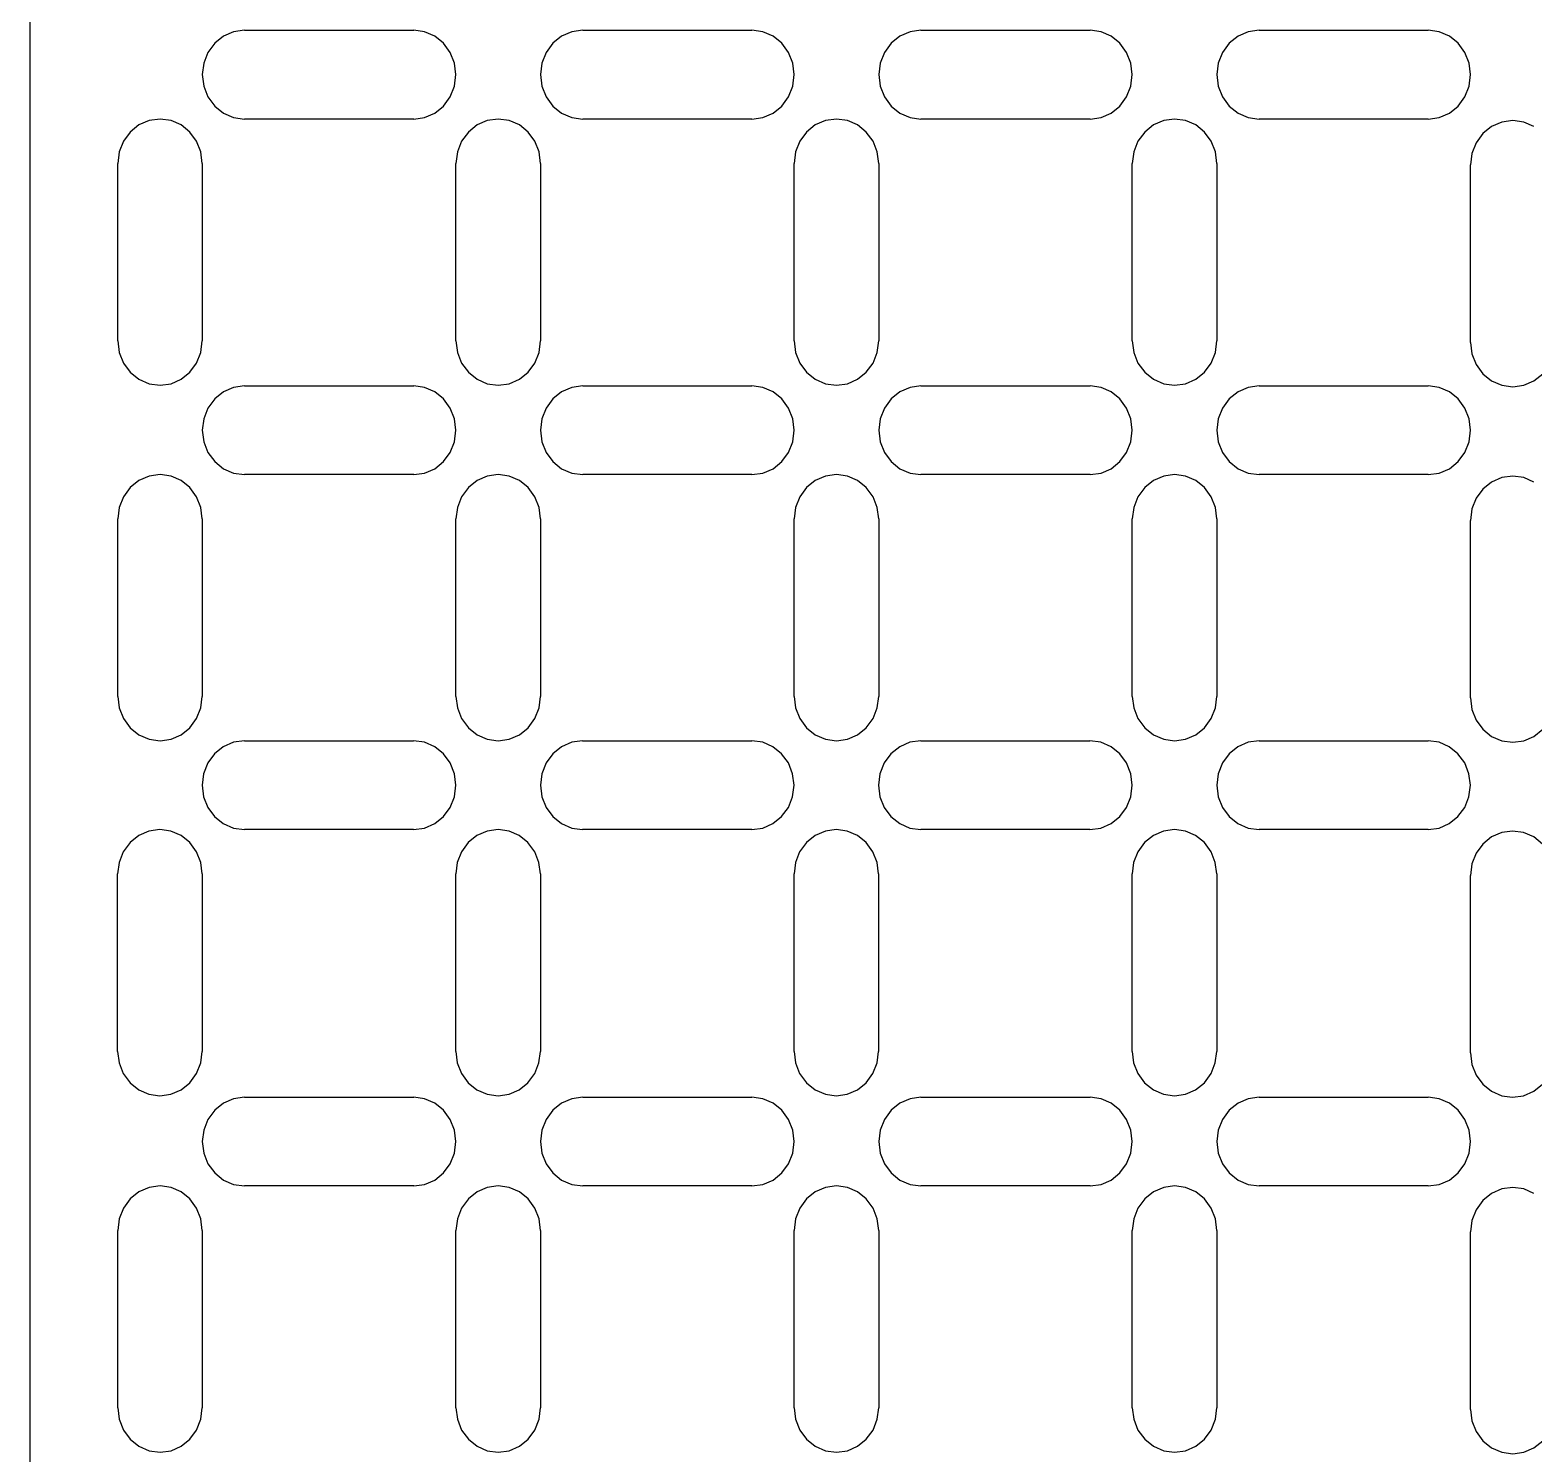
# Model space of a CAD drawing. Extents: x -289 to 301, y -213 to 237.
# Drawn here: x -119 to -67.5, y -137.6 to -88.8 of the extents above; entities that cross this region are included whole.
import ezdxf

# ---------------------------------------------------------------- set-up
doc = ezdxf.new("R2010")
doc.units = 0
doc.layers.get('0').update_dxf_attribs({"linetype": 'CONTINUOUS'})

msp = doc.modelspace()

# ---------------------------------------------------------------- linework, layer by layer
for p, q in [((-119.034, -154.664), (-119.034, -54.626)), ((-112.408, -89.037), (-112.708, -89.278)), ((-112.058, -88.885), (-112.408, -89.037)), ((-111.683, -88.833), (-112.058, -88.885)), ((-111.683, -88.833), (-105.89, -88.833)), ((-105.515, -88.885), (-105.89, -88.833)), ((-105.166, -89.037), (-105.515, -88.885)), ((-104.866, -89.278), (-105.166, -89.037)), ((-100.82, -89.037), (-101.12, -89.278)), ((-100.471, -88.885), (-100.82, -89.037)), ((-100.096, -88.833), (-100.471, -88.885)), ((-100.096, -88.833), (-94.302, -88.833)), ((-93.928, -88.885), (-94.302, -88.833)), ((-93.578, -89.037), (-93.928, -88.885)), ((-93.278, -89.278), (-93.578, -89.037)), ((-89.233, -89.037), (-89.533, -89.278)), ((-88.884, -88.885), (-89.233, -89.037)), ((-88.509, -88.833), (-88.884, -88.885)), ((-88.509, -88.833), (-82.715, -88.833)), ((-82.34, -88.885), (-82.715, -88.833)), ((-81.991, -89.037), (-82.34, -88.885)), ((-81.691, -89.278), (-81.991, -89.037)), ((-77.646, -89.037), (-77.946, -89.278)), ((-77.296, -88.885), (-77.646, -89.037)), ((-76.922, -88.833), (-77.296, -88.885)), ((-76.922, -88.833), (-71.128, -88.833)), ((-70.753, -88.885), (-71.128, -88.833)), ((-70.404, -89.037), (-70.753, -88.885)), ((-70.104, -89.278), (-70.404, -89.037)), ((-112.938, -89.593), (-113.082, -89.96)), ((-112.708, -89.278), (-112.938, -89.593)), ((-104.635, -89.593), (-104.866, -89.278)), ((-104.491, -89.96), (-104.635, -89.593)), ((-101.35, -89.593), (-101.495, -89.96)), ((-101.12, -89.278), (-101.35, -89.593)), ((-93.048, -89.593), (-93.278, -89.278)), ((-92.903, -89.96), (-93.048, -89.593)), ((-89.763, -89.593), (-89.908, -89.96)), ((-89.533, -89.278), (-89.763, -89.593)), ((-81.461, -89.593), (-81.691, -89.278)), ((-81.316, -89.96), (-81.461, -89.593)), ((-78.176, -89.593), (-78.321, -89.96)), ((-77.946, -89.278), (-78.176, -89.593)), ((-69.874, -89.593), (-70.104, -89.278)), ((-69.729, -89.96), (-69.874, -89.593)), ((-113.082, -89.96), (-113.132, -90.353)), ((-104.441, -90.353), (-104.491, -89.96)), ((-101.495, -89.96), (-101.545, -90.353)), ((-92.854, -90.353), (-92.903, -89.96)), ((-89.908, -89.96), (-89.957, -90.353)), ((-81.267, -90.353), (-81.316, -89.96)), ((-78.321, -89.96), (-78.37, -90.353)), ((-69.679, -90.353), (-69.729, -89.96)), ((-113.132, -90.353), (-113.082, -90.747)), ((-104.491, -90.747), (-104.441, -90.353)), ((-101.545, -90.353), (-101.495, -90.747)), ((-92.903, -90.747), (-92.854, -90.353)), ((-89.957, -90.353), (-89.908, -90.747)), ((-81.316, -90.747), (-81.267, -90.353)), ((-78.37, -90.353), (-78.321, -90.747)), ((-69.729, -90.747), (-69.679, -90.353)), ((-113.082, -90.747), (-112.938, -91.113)), ((-112.938, -91.113), (-112.708, -91.428)), ((-104.866, -91.428), (-104.635, -91.113)), ((-104.635, -91.113), (-104.491, -90.747)), ((-101.495, -90.747), (-101.35, -91.113)), ((-101.35, -91.113), (-101.12, -91.428)), ((-93.278, -91.428), (-93.048, -91.113)), ((-93.048, -91.113), (-92.903, -90.747)), ((-89.908, -90.747), (-89.763, -91.113)), ((-89.763, -91.113), (-89.533, -91.428)), ((-81.691, -91.428), (-81.461, -91.113)), ((-81.461, -91.113), (-81.316, -90.747)), ((-78.321, -90.747), (-78.176, -91.113)), ((-78.176, -91.113), (-77.946, -91.428)), ((-70.104, -91.428), (-69.874, -91.113)), ((-69.874, -91.113), (-69.729, -90.747)), ((-112.708, -91.428), (-112.408, -91.67)), ((-112.408, -91.67), (-112.058, -91.822)), ((-105.515, -91.822), (-105.166, -91.67)), ((-105.166, -91.67), (-104.866, -91.428)), ((-101.12, -91.428), (-100.82, -91.67)), ((-100.82, -91.67), (-100.471, -91.822)), ((-93.928, -91.822), (-93.578, -91.67)), ((-93.578, -91.67), (-93.278, -91.428)), ((-89.533, -91.428), (-89.233, -91.67)), ((-89.233, -91.67), (-88.884, -91.822)), ((-82.34, -91.822), (-81.991, -91.67)), ((-81.991, -91.67), (-81.691, -91.428)), ((-77.946, -91.428), (-77.646, -91.67)), ((-77.646, -91.67), (-77.296, -91.822)), ((-70.753, -91.822), (-70.404, -91.67)), ((-70.404, -91.67), (-70.104, -91.428)), ((-115.304, -92.076), (-115.604, -92.318)), ((-114.955, -91.925), (-115.304, -92.076)), ((-114.58, -91.873), (-114.955, -91.925)), ((-114.205, -91.925), (-114.58, -91.873)), ((-113.856, -92.076), (-114.205, -91.925)), ((-113.556, -92.318), (-113.856, -92.076)), ((-112.058, -91.822), (-111.683, -91.873)), ((-105.89, -91.873), (-111.683, -91.873)), ((-105.89, -91.873), (-105.515, -91.822)), ((-103.717, -92.076), (-104.017, -92.318)), ((-103.368, -91.925), (-103.717, -92.076)), ((-102.993, -91.873), (-103.368, -91.925)), ((-102.618, -91.925), (-102.993, -91.873)), ((-102.269, -92.076), (-102.618, -91.925)), ((-101.969, -92.318), (-102.269, -92.076)), ((-100.471, -91.822), (-100.096, -91.873)), ((-94.302, -91.873), (-100.096, -91.873)), ((-94.302, -91.873), (-93.928, -91.822)), ((-92.13, -92.076), (-92.43, -92.318)), ((-91.781, -91.925), (-92.13, -92.076)), ((-91.406, -91.873), (-91.781, -91.925)), ((-91.031, -91.925), (-91.406, -91.873)), ((-90.681, -92.076), (-91.031, -91.925)), ((-90.381, -92.318), (-90.681, -92.076)), ((-88.884, -91.822), (-88.509, -91.873)), ((-82.715, -91.873), (-88.509, -91.873)), ((-82.715, -91.873), (-82.34, -91.822)), ((-80.543, -92.076), (-80.843, -92.318)), ((-80.193, -91.925), (-80.543, -92.076)), ((-79.818, -91.873), (-80.193, -91.925)), ((-79.443, -91.925), (-79.818, -91.873)), ((-79.094, -92.076), (-79.443, -91.925)), ((-78.794, -92.318), (-79.094, -92.076)), ((-77.296, -91.822), (-76.922, -91.873)), ((-71.128, -91.873), (-76.922, -91.873)), ((-71.128, -91.873), (-70.753, -91.822)), ((-68.955, -92.128), (-69.255, -92.37)), ((-68.606, -91.976), (-68.955, -92.128)), ((-68.231, -91.925), (-68.606, -91.976)), ((-67.856, -91.976), (-68.231, -91.925)), ((-67.507, -92.128), (-67.856, -91.976)), ((-115.835, -92.633), (-115.979, -93)), ((-115.604, -92.318), (-115.835, -92.633)), ((-113.326, -92.633), (-113.556, -92.318)), ((-113.181, -93), (-113.326, -92.633)), ((-104.247, -92.633), (-104.392, -93)), ((-104.017, -92.318), (-104.247, -92.633)), ((-101.739, -92.633), (-101.969, -92.318)), ((-101.594, -93), (-101.739, -92.633)), ((-92.66, -92.633), (-92.805, -93)), ((-92.43, -92.318), (-92.66, -92.633)), ((-90.151, -92.633), (-90.381, -92.318)), ((-90.007, -93), (-90.151, -92.633)), ((-81.073, -92.633), (-81.217, -93)), ((-80.843, -92.318), (-81.073, -92.633)), ((-78.564, -92.633), (-78.794, -92.318)), ((-78.419, -93), (-78.564, -92.633)), ((-69.485, -92.685), (-69.63, -93.051)), ((-69.255, -92.37), (-69.485, -92.685)), ((-115.979, -93), (-116.029, -93.393)), ((-113.132, -93.393), (-113.181, -93)), ((-104.392, -93), (-104.441, -93.393)), ((-101.545, -93.393), (-101.594, -93)), ((-92.805, -93), (-92.854, -93.393)), ((-89.957, -93.393), (-90.007, -93)), ((-81.217, -93), (-81.267, -93.393)), ((-78.37, -93.393), (-78.419, -93)), ((-69.63, -93.051), (-69.679, -93.445)), ((-116.029, -99.474), (-116.029, -93.393)), ((-113.132, -93.393), (-113.132, -99.474)), ((-104.441, -99.474), (-104.441, -93.393)), ((-101.545, -93.393), (-101.545, -99.474)), ((-92.854, -99.474), (-92.854, -93.393)), ((-89.957, -93.393), (-89.957, -99.474)), ((-81.267, -99.474), (-81.267, -93.393)), ((-78.37, -93.393), (-78.37, -99.474)), ((-69.679, -99.526), (-69.679, -93.445)), ((-116.029, -99.474), (-115.979, -99.867)), ((-115.979, -99.867), (-115.835, -100.234)), ((-113.326, -100.234), (-113.181, -99.867)), ((-113.181, -99.867), (-113.132, -99.474)), ((-104.441, -99.474), (-104.392, -99.867)), ((-104.392, -99.867), (-104.247, -100.234)), ((-101.739, -100.234), (-101.594, -99.867)), ((-101.594, -99.867), (-101.545, -99.474)), ((-92.854, -99.474), (-92.805, -99.867)), ((-92.805, -99.867), (-92.66, -100.234)), ((-90.151, -100.234), (-90.007, -99.867)), ((-90.007, -99.867), (-89.957, -99.474)), ((-81.267, -99.474), (-81.217, -99.867)), ((-81.217, -99.867), (-81.073, -100.234)), ((-78.564, -100.234), (-78.419, -99.867)), ((-78.419, -99.867), (-78.37, -99.474)), ((-69.679, -99.526), (-69.63, -99.919)), ((-69.63, -99.919), (-69.485, -100.286)), ((-115.835, -100.234), (-115.604, -100.549)), ((-113.556, -100.549), (-113.326, -100.234)), ((-104.247, -100.234), (-104.017, -100.549)), ((-101.969, -100.549), (-101.739, -100.234)), ((-92.66, -100.234), (-92.43, -100.549)), ((-90.381, -100.549), (-90.151, -100.234)), ((-81.073, -100.234), (-80.843, -100.549)), ((-78.794, -100.549), (-78.564, -100.234)), ((-69.485, -100.286), (-69.255, -100.601)), ((-115.604, -100.549), (-115.304, -100.79)), ((-115.304, -100.79), (-114.955, -100.942)), ((-114.955, -100.942), (-114.58, -100.994)), ((-114.58, -100.994), (-114.205, -100.942)), ((-114.205, -100.942), (-113.856, -100.79)), ((-113.856, -100.79), (-113.556, -100.549)), ((-104.017, -100.549), (-103.717, -100.79)), ((-103.717, -100.79), (-103.368, -100.942)), ((-103.368, -100.942), (-102.993, -100.994)), ((-102.993, -100.994), (-102.618, -100.942)), ((-102.618, -100.942), (-102.269, -100.79)), ((-102.269, -100.79), (-101.969, -100.549)), ((-92.43, -100.549), (-92.13, -100.79)), ((-92.13, -100.79), (-91.781, -100.942)), ((-91.781, -100.942), (-91.406, -100.994)), ((-91.406, -100.994), (-91.031, -100.942)), ((-91.031, -100.942), (-90.681, -100.79)), ((-90.681, -100.79), (-90.381, -100.549)), ((-80.843, -100.549), (-80.543, -100.79)), ((-80.543, -100.79), (-80.193, -100.942)), ((-80.193, -100.942), (-79.818, -100.994)), ((-79.818, -100.994), (-79.443, -100.942)), ((-79.443, -100.942), (-79.094, -100.79)), ((-79.094, -100.79), (-78.794, -100.549)), ((-69.255, -100.601), (-68.955, -100.842)), ((-68.955, -100.842), (-68.606, -100.994)), ((-67.856, -100.994), (-67.507, -100.842)), ((-67.507, -100.842), (-67.207, -100.601)), ((-112.708, -101.461), (-112.938, -101.776)), ((-112.408, -101.219), (-112.708, -101.461)), ((-112.058, -101.068), (-112.408, -101.219)), ((-111.683, -101.016), (-112.058, -101.068)), ((-111.683, -101.016), (-105.89, -101.016)), ((-105.515, -101.068), (-105.89, -101.016)), ((-105.166, -101.219), (-105.515, -101.068)), ((-104.866, -101.461), (-105.166, -101.219)), ((-104.635, -101.776), (-104.866, -101.461)), ((-101.12, -101.461), (-101.35, -101.776)), ((-100.82, -101.219), (-101.12, -101.461)), ((-100.471, -101.068), (-100.82, -101.219)), ((-100.096, -101.016), (-100.471, -101.068)), ((-100.096, -101.016), (-94.302, -101.016)), ((-93.928, -101.068), (-94.302, -101.016)), ((-93.578, -101.219), (-93.928, -101.068)), ((-93.278, -101.461), (-93.578, -101.219)), ((-93.048, -101.776), (-93.278, -101.461)), ((-89.533, -101.461), (-89.763, -101.776)), ((-89.233, -101.219), (-89.533, -101.461)), ((-88.884, -101.068), (-89.233, -101.219)), ((-88.509, -101.016), (-88.884, -101.068)), ((-88.509, -101.016), (-82.715, -101.016)), ((-82.34, -101.068), (-82.715, -101.016)), ((-81.991, -101.219), (-82.34, -101.068)), ((-81.691, -101.461), (-81.991, -101.219)), ((-81.461, -101.776), (-81.691, -101.461)), ((-77.946, -101.461), (-78.176, -101.776)), ((-77.646, -101.219), (-77.946, -101.461)), ((-77.296, -101.068), (-77.646, -101.219)), ((-76.922, -101.016), (-77.296, -101.068)), ((-76.922, -101.016), (-71.128, -101.016)), ((-70.753, -101.068), (-71.128, -101.016)), ((-70.404, -101.219), (-70.753, -101.068)), ((-70.104, -101.461), (-70.404, -101.219)), ((-69.874, -101.776), (-70.104, -101.461)), ((-68.606, -100.994), (-68.231, -101.046)), ((-68.231, -101.046), (-67.856, -100.994)), ((-112.938, -101.776), (-113.082, -102.143)), ((-104.491, -102.143), (-104.635, -101.776)), ((-101.35, -101.776), (-101.495, -102.143)), ((-92.903, -102.143), (-93.048, -101.776)), ((-89.763, -101.776), (-89.908, -102.143)), ((-81.316, -102.143), (-81.461, -101.776)), ((-78.176, -101.776), (-78.321, -102.143)), ((-69.729, -102.143), (-69.874, -101.776)), ((-113.082, -102.143), (-113.132, -102.536)), ((-113.132, -102.536), (-113.082, -102.929)), ((-104.441, -102.536), (-104.491, -102.143)), ((-104.491, -102.929), (-104.441, -102.536)), ((-101.495, -102.143), (-101.545, -102.536)), ((-101.545, -102.536), (-101.495, -102.929)), ((-92.854, -102.536), (-92.903, -102.143)), ((-92.903, -102.929), (-92.854, -102.536)), ((-89.908, -102.143), (-89.957, -102.536)), ((-89.957, -102.536), (-89.908, -102.929)), ((-81.267, -102.536), (-81.316, -102.143)), ((-81.316, -102.929), (-81.267, -102.536)), ((-78.321, -102.143), (-78.37, -102.536)), ((-78.37, -102.536), (-78.321, -102.929)), ((-69.679, -102.536), (-69.729, -102.143)), ((-69.729, -102.929), (-69.679, -102.536)), ((-113.082, -102.929), (-112.938, -103.296)), ((-104.635, -103.296), (-104.491, -102.929)), ((-101.495, -102.929), (-101.35, -103.296)), ((-93.048, -103.296), (-92.903, -102.929)), ((-89.908, -102.929), (-89.763, -103.296)), ((-81.461, -103.296), (-81.316, -102.929)), ((-78.321, -102.929), (-78.176, -103.296)), ((-69.874, -103.296), (-69.729, -102.929)), ((-112.938, -103.296), (-112.708, -103.611)), ((-104.866, -103.611), (-104.635, -103.296)), ((-101.35, -103.296), (-101.12, -103.611)), ((-93.278, -103.611), (-93.048, -103.296)), ((-89.763, -103.296), (-89.533, -103.611)), ((-81.691, -103.611), (-81.461, -103.296)), ((-78.176, -103.296), (-77.946, -103.611)), ((-70.104, -103.611), (-69.874, -103.296)), ((-114.58, -104.056), (-114.955, -104.107)), ((-114.205, -104.107), (-114.58, -104.056)), ((-112.708, -103.611), (-112.408, -103.853)), ((-112.408, -103.853), (-112.058, -104.004)), ((-112.058, -104.004), (-111.683, -104.056)), ((-105.89, -104.056), (-111.683, -104.056)), ((-105.89, -104.056), (-105.515, -104.004)), ((-105.515, -104.004), (-105.166, -103.853)), ((-105.166, -103.853), (-104.866, -103.611)), ((-102.993, -104.056), (-103.368, -104.107)), ((-102.618, -104.107), (-102.993, -104.056)), ((-101.12, -103.611), (-100.82, -103.853)), ((-100.82, -103.853), (-100.471, -104.004)), ((-100.471, -104.004), (-100.096, -104.056)), ((-94.302, -104.056), (-100.096, -104.056)), ((-94.302, -104.056), (-93.928, -104.004)), ((-93.928, -104.004), (-93.578, -103.853)), ((-93.578, -103.853), (-93.278, -103.611)), ((-91.406, -104.056), (-91.781, -104.107)), ((-91.031, -104.107), (-91.406, -104.056)), ((-89.533, -103.611), (-89.233, -103.853)), ((-89.233, -103.853), (-88.884, -104.004)), ((-88.884, -104.004), (-88.509, -104.056)), ((-82.715, -104.056), (-88.509, -104.056)), ((-82.715, -104.056), (-82.34, -104.004)), ((-82.34, -104.004), (-81.991, -103.853)), ((-81.991, -103.853), (-81.691, -103.611)), ((-79.818, -104.056), (-80.193, -104.107)), ((-79.443, -104.107), (-79.818, -104.056)), ((-77.946, -103.611), (-77.646, -103.853)), ((-77.646, -103.853), (-77.296, -104.004)), ((-77.296, -104.004), (-76.922, -104.056)), ((-71.128, -104.056), (-76.922, -104.056)), ((-71.128, -104.056), (-70.753, -104.004)), ((-70.753, -104.004), (-70.404, -103.853)), ((-70.404, -103.853), (-70.104, -103.611)), ((-115.604, -104.501), (-115.835, -104.816)), ((-115.304, -104.259), (-115.604, -104.501)), ((-114.955, -104.107), (-115.304, -104.259)), ((-113.856, -104.259), (-114.205, -104.107)), ((-113.556, -104.501), (-113.856, -104.259)), ((-113.326, -104.816), (-113.556, -104.501)), ((-104.017, -104.501), (-104.247, -104.816)), ((-103.717, -104.259), (-104.017, -104.501)), ((-103.368, -104.107), (-103.717, -104.259)), ((-102.269, -104.259), (-102.618, -104.107)), ((-101.969, -104.501), (-102.269, -104.259)), ((-101.739, -104.816), (-101.969, -104.501)), ((-92.43, -104.501), (-92.66, -104.816)), ((-92.13, -104.259), (-92.43, -104.501)), ((-91.781, -104.107), (-92.13, -104.259)), ((-90.681, -104.259), (-91.031, -104.107)), ((-90.381, -104.501), (-90.681, -104.259)), ((-90.151, -104.816), (-90.381, -104.501)), ((-80.843, -104.501), (-81.073, -104.816)), ((-80.543, -104.259), (-80.843, -104.501)), ((-80.193, -104.107), (-80.543, -104.259)), ((-79.094, -104.259), (-79.443, -104.107)), ((-78.794, -104.501), (-79.094, -104.259)), ((-78.564, -104.816), (-78.794, -104.501)), ((-69.255, -104.553), (-69.485, -104.867)), ((-68.955, -104.311), (-69.255, -104.553)), ((-68.606, -104.159), (-68.955, -104.311)), ((-68.231, -104.107), (-68.606, -104.159)), ((-67.856, -104.159), (-68.231, -104.107)), ((-67.507, -104.311), (-67.856, -104.159)), ((-115.835, -104.816), (-115.979, -105.182)), ((-113.181, -105.182), (-113.326, -104.816)), ((-104.247, -104.816), (-104.392, -105.182)), ((-101.594, -105.182), (-101.739, -104.816)), ((-92.66, -104.816), (-92.805, -105.182)), ((-90.007, -105.182), (-90.151, -104.816)), ((-81.073, -104.816), (-81.217, -105.182)), ((-78.419, -105.182), (-78.564, -104.816)), ((-69.485, -104.867), (-69.63, -105.234)), ((-115.979, -105.182), (-116.029, -105.576)), ((-116.029, -111.657), (-116.029, -105.576)), ((-113.132, -105.576), (-113.181, -105.182)), ((-113.132, -105.576), (-113.132, -111.657)), ((-104.392, -105.182), (-104.441, -105.576)), ((-104.441, -111.657), (-104.441, -105.576)), ((-101.545, -105.576), (-101.594, -105.182)), ((-101.545, -105.576), (-101.545, -111.657)), ((-92.805, -105.182), (-92.854, -105.576)), ((-92.854, -111.657), (-92.854, -105.576)), ((-89.957, -105.576), (-90.007, -105.182)), ((-89.957, -105.576), (-89.957, -111.657)), ((-81.217, -105.182), (-81.267, -105.576)), ((-81.267, -111.657), (-81.267, -105.576)), ((-78.37, -105.576), (-78.419, -105.182)), ((-78.37, -105.576), (-78.37, -111.657)), ((-69.63, -105.234), (-69.679, -105.628)), ((-69.679, -111.709), (-69.679, -105.628)), ((-116.029, -111.657), (-115.979, -112.05)), ((-113.181, -112.05), (-113.132, -111.657)), ((-104.441, -111.657), (-104.392, -112.05)), ((-101.594, -112.05), (-101.545, -111.657)), ((-92.854, -111.657), (-92.805, -112.05)), ((-90.007, -112.05), (-89.957, -111.657)), ((-81.267, -111.657), (-81.217, -112.05)), ((-78.419, -112.05), (-78.37, -111.657)), ((-69.679, -111.709), (-69.63, -112.102)), ((-115.979, -112.05), (-115.835, -112.417)), ((-113.326, -112.417), (-113.181, -112.05)), ((-104.392, -112.05), (-104.247, -112.417)), ((-101.739, -112.417), (-101.594, -112.05)), ((-92.805, -112.05), (-92.66, -112.417)), ((-90.151, -112.417), (-90.007, -112.05)), ((-81.217, -112.05), (-81.073, -112.417)), ((-78.564, -112.417), (-78.419, -112.05)), ((-69.63, -112.102), (-69.485, -112.469)), ((-115.835, -112.417), (-115.604, -112.732)), ((-115.604, -112.732), (-115.304, -112.973)), ((-113.856, -112.973), (-113.556, -112.732)), ((-113.556, -112.732), (-113.326, -112.417)), ((-104.247, -112.417), (-104.017, -112.732)), ((-104.017, -112.732), (-103.717, -112.973)), ((-102.269, -112.973), (-101.969, -112.732)), ((-101.969, -112.732), (-101.739, -112.417)), ((-92.66, -112.417), (-92.43, -112.732)), ((-92.43, -112.732), (-92.13, -112.973)), ((-90.681, -112.973), (-90.381, -112.732)), ((-90.381, -112.732), (-90.151, -112.417)), ((-81.073, -112.417), (-80.843, -112.732)), ((-80.843, -112.732), (-80.543, -112.973)), ((-79.094, -112.973), (-78.794, -112.732)), ((-78.794, -112.732), (-78.564, -112.417)), ((-69.485, -112.469), (-69.255, -112.783)), ((-69.255, -112.783), (-68.955, -113.025)), ((-67.507, -113.025), (-67.207, -112.783)), ((-115.304, -112.973), (-114.955, -113.125)), ((-114.955, -113.125), (-114.58, -113.177)), ((-114.58, -113.177), (-114.205, -113.125)), ((-114.205, -113.125), (-113.856, -112.973)), ((-112.063, -113.229), (-112.412, -113.381)), ((-111.688, -113.177), (-112.063, -113.229)), ((-111.688, -113.177), (-105.895, -113.177)), ((-105.52, -113.229), (-105.895, -113.177)), ((-105.17, -113.381), (-105.52, -113.229)), ((-103.717, -112.973), (-103.368, -113.125)), ((-103.368, -113.125), (-102.993, -113.177)), ((-102.993, -113.177), (-102.618, -113.125)), ((-102.618, -113.125), (-102.269, -112.973)), ((-100.476, -113.229), (-100.825, -113.381)), ((-100.101, -113.177), (-100.476, -113.229)), ((-100.101, -113.177), (-94.307, -113.177)), ((-93.932, -113.229), (-94.307, -113.177)), ((-93.583, -113.381), (-93.932, -113.229)), ((-92.13, -112.973), (-91.781, -113.125)), ((-91.781, -113.125), (-91.406, -113.177)), ((-91.406, -113.177), (-91.031, -113.125)), ((-91.031, -113.125), (-90.681, -112.973)), ((-88.889, -113.229), (-89.238, -113.381)), ((-88.514, -113.177), (-88.889, -113.229)), ((-88.514, -113.177), (-82.72, -113.177)), ((-82.345, -113.229), (-82.72, -113.177)), ((-81.996, -113.381), (-82.345, -113.229)), ((-80.543, -112.973), (-80.193, -113.125)), ((-80.193, -113.125), (-79.818, -113.177)), ((-79.818, -113.177), (-79.443, -113.125)), ((-79.443, -113.125), (-79.094, -112.973)), ((-77.301, -113.229), (-77.651, -113.381)), ((-76.926, -113.177), (-77.301, -113.229)), ((-76.926, -113.177), (-71.133, -113.177)), ((-70.758, -113.229), (-71.133, -113.177)), ((-70.409, -113.381), (-70.758, -113.229)), ((-68.955, -113.025), (-68.606, -113.177)), ((-68.606, -113.177), (-68.231, -113.229)), ((-68.231, -113.229), (-67.856, -113.177)), ((-67.856, -113.177), (-67.507, -113.025)), ((-112.712, -113.622), (-112.943, -113.937)), ((-112.412, -113.381), (-112.712, -113.622)), ((-104.87, -113.622), (-105.17, -113.381)), ((-104.64, -113.937), (-104.87, -113.622)), ((-101.125, -113.622), (-101.355, -113.937)), ((-100.825, -113.381), (-101.125, -113.622)), ((-93.283, -113.622), (-93.583, -113.381)), ((-93.053, -113.937), (-93.283, -113.622)), ((-89.538, -113.622), (-89.768, -113.937)), ((-89.238, -113.381), (-89.538, -113.622)), ((-81.696, -113.622), (-81.996, -113.381)), ((-81.466, -113.937), (-81.696, -113.622)), ((-77.951, -113.622), (-78.181, -113.937)), ((-77.651, -113.381), (-77.951, -113.622)), ((-70.109, -113.622), (-70.409, -113.381)), ((-69.878, -113.937), (-70.109, -113.622)), ((-113.087, -114.304), (-113.137, -114.697)), ((-112.943, -113.937), (-113.087, -114.304)), ((-104.496, -114.304), (-104.64, -113.937)), ((-104.446, -114.697), (-104.496, -114.304)), ((-101.5, -114.304), (-101.549, -114.697)), ((-101.355, -113.937), (-101.5, -114.304)), ((-92.908, -114.304), (-93.053, -113.937)), ((-92.859, -114.697), (-92.908, -114.304)), ((-89.913, -114.304), (-89.962, -114.697)), ((-89.768, -113.937), (-89.913, -114.304)), ((-81.321, -114.304), (-81.466, -113.937)), ((-81.272, -114.697), (-81.321, -114.304)), ((-78.325, -114.304), (-78.375, -114.697)), ((-78.181, -113.937), (-78.325, -114.304)), ((-69.734, -114.304), (-69.878, -113.937)), ((-69.684, -114.697), (-69.734, -114.304)), ((-113.137, -114.697), (-113.087, -115.091)), ((-104.496, -115.091), (-104.446, -114.697)), ((-101.549, -114.697), (-101.5, -115.091)), ((-92.908, -115.091), (-92.859, -114.697)), ((-89.962, -114.697), (-89.913, -115.091)), ((-81.321, -115.091), (-81.272, -114.697)), ((-78.375, -114.697), (-78.325, -115.091)), ((-69.734, -115.091), (-69.684, -114.697)), ((-113.087, -115.091), (-112.943, -115.457)), ((-104.64, -115.457), (-104.496, -115.091)), ((-101.5, -115.091), (-101.355, -115.457)), ((-93.053, -115.457), (-92.908, -115.091)), ((-89.913, -115.091), (-89.768, -115.457)), ((-81.466, -115.457), (-81.321, -115.091)), ((-78.325, -115.091), (-78.181, -115.457)), ((-69.878, -115.457), (-69.734, -115.091)), ((-112.943, -115.457), (-112.712, -115.772)), ((-112.712, -115.772), (-112.412, -116.014)), ((-105.17, -116.014), (-104.87, -115.772)), ((-104.87, -115.772), (-104.64, -115.457)), ((-101.355, -115.457), (-101.125, -115.772)), ((-101.125, -115.772), (-100.825, -116.014)), ((-93.583, -116.014), (-93.283, -115.772)), ((-93.283, -115.772), (-93.053, -115.457)), ((-89.768, -115.457), (-89.538, -115.772)), ((-89.538, -115.772), (-89.238, -116.014)), ((-81.996, -116.014), (-81.696, -115.772)), ((-81.696, -115.772), (-81.466, -115.457)), ((-78.181, -115.457), (-77.951, -115.772)), ((-77.951, -115.772), (-77.651, -116.014)), ((-70.409, -116.014), (-70.109, -115.772)), ((-70.109, -115.772), (-69.878, -115.457)), ((-115.309, -116.42), (-115.609, -116.662)), ((-114.96, -116.269), (-115.309, -116.42)), ((-114.585, -116.217), (-114.96, -116.269)), ((-114.21, -116.269), (-114.585, -116.217)), ((-113.861, -116.42), (-114.21, -116.269)), ((-113.561, -116.662), (-113.861, -116.42)), ((-112.412, -116.014), (-112.063, -116.166)), ((-112.063, -116.166), (-111.688, -116.217)), ((-105.895, -116.217), (-111.688, -116.217)), ((-105.895, -116.217), (-105.52, -116.166)), ((-105.52, -116.166), (-105.17, -116.014)), ((-103.722, -116.42), (-104.022, -116.662)), ((-103.373, -116.269), (-103.722, -116.42)), ((-102.998, -116.217), (-103.373, -116.269)), ((-102.623, -116.269), (-102.998, -116.217)), ((-102.274, -116.42), (-102.623, -116.269)), ((-101.974, -116.662), (-102.274, -116.42)), ((-100.825, -116.014), (-100.476, -116.166)), ((-100.476, -116.166), (-100.101, -116.217)), ((-94.307, -116.217), (-100.101, -116.217)), ((-94.307, -116.217), (-93.932, -116.166)), ((-93.932, -116.166), (-93.583, -116.014)), ((-92.135, -116.42), (-92.435, -116.662)), ((-91.785, -116.269), (-92.135, -116.42)), ((-91.411, -116.217), (-91.785, -116.269)), ((-91.036, -116.269), (-91.411, -116.217)), ((-90.686, -116.42), (-91.036, -116.269)), ((-90.386, -116.662), (-90.686, -116.42)), ((-89.238, -116.014), (-88.889, -116.166)), ((-88.889, -116.166), (-88.514, -116.217)), ((-82.72, -116.217), (-88.514, -116.217)), ((-82.72, -116.217), (-82.345, -116.166)), ((-82.345, -116.166), (-81.996, -116.014)), ((-80.547, -116.42), (-80.847, -116.662)), ((-80.198, -116.269), (-80.547, -116.42)), ((-79.823, -116.217), (-80.198, -116.269)), ((-79.448, -116.269), (-79.823, -116.217)), ((-79.099, -116.42), (-79.448, -116.269)), ((-78.799, -116.662), (-79.099, -116.42)), ((-77.651, -116.014), (-77.301, -116.166)), ((-77.301, -116.166), (-76.926, -116.217)), ((-71.133, -116.217), (-76.926, -116.217)), ((-71.133, -116.217), (-70.758, -116.166)), ((-70.758, -116.166), (-70.409, -116.014)), ((-68.611, -116.32), (-68.96, -116.472)), ((-68.236, -116.269), (-68.611, -116.32)), ((-67.861, -116.32), (-68.236, -116.269)), ((-67.512, -116.472), (-67.861, -116.32)), ((-115.609, -116.662), (-115.839, -116.977)), ((-113.331, -116.977), (-113.561, -116.662)), ((-104.022, -116.662), (-104.252, -116.977)), ((-101.743, -116.977), (-101.974, -116.662)), ((-92.435, -116.662), (-92.665, -116.977)), ((-90.156, -116.977), (-90.386, -116.662)), ((-80.847, -116.662), (-81.078, -116.977)), ((-78.569, -116.977), (-78.799, -116.662)), ((-69.26, -116.714), (-69.49, -117.029)), ((-68.96, -116.472), (-69.26, -116.714)), ((-67.212, -116.714), (-67.512, -116.472)), ((-115.984, -117.343), (-116.034, -117.737)), ((-115.839, -116.977), (-115.984, -117.343)), ((-113.186, -117.343), (-113.331, -116.977)), ((-113.137, -117.737), (-113.186, -117.343)), ((-104.397, -117.343), (-104.446, -117.737)), ((-104.252, -116.977), (-104.397, -117.343)), ((-101.599, -117.343), (-101.743, -116.977)), ((-101.549, -117.737), (-101.599, -117.343)), ((-92.81, -117.343), (-92.859, -117.737)), ((-92.665, -116.977), (-92.81, -117.343)), ((-90.011, -117.343), (-90.156, -116.977)), ((-89.962, -117.737), (-90.011, -117.343)), ((-81.222, -117.343), (-81.272, -117.737)), ((-81.078, -116.977), (-81.222, -117.343)), ((-78.424, -117.343), (-78.569, -116.977)), ((-78.375, -117.737), (-78.424, -117.343)), ((-69.635, -117.395), (-69.684, -117.789)), ((-69.49, -117.029), (-69.635, -117.395)), ((-116.034, -123.818), (-116.034, -117.737)), ((-113.137, -117.737), (-113.137, -123.818)), ((-104.446, -123.818), (-104.446, -117.737)), ((-101.549, -117.737), (-101.549, -123.818)), ((-92.859, -123.818), (-92.859, -117.737)), ((-89.962, -117.737), (-89.962, -123.818)), ((-81.272, -123.818), (-81.272, -117.737)), ((-78.375, -117.737), (-78.375, -123.818)), ((-69.684, -123.87), (-69.684, -117.789)), ((-116.034, -123.818), (-115.984, -124.211)), ((-113.186, -124.211), (-113.137, -123.818)), ((-104.446, -123.818), (-104.397, -124.211)), ((-101.599, -124.211), (-101.549, -123.818)), ((-92.859, -123.818), (-92.81, -124.211)), ((-90.011, -124.211), (-89.962, -123.818)), ((-81.272, -123.818), (-81.222, -124.211)), ((-78.424, -124.211), (-78.375, -123.818)), ((-69.684, -123.87), (-69.635, -124.263)), ((-115.984, -124.211), (-115.839, -124.578)), ((-115.839, -124.578), (-115.609, -124.893)), ((-113.561, -124.893), (-113.331, -124.578)), ((-113.331, -124.578), (-113.186, -124.211)), ((-104.397, -124.211), (-104.252, -124.578)), ((-104.252, -124.578), (-104.022, -124.893)), ((-101.974, -124.893), (-101.743, -124.578)), ((-101.743, -124.578), (-101.599, -124.211)), ((-92.81, -124.211), (-92.665, -124.578)), ((-92.665, -124.578), (-92.435, -124.893)), ((-90.386, -124.893), (-90.156, -124.578)), ((-90.156, -124.578), (-90.011, -124.211)), ((-81.222, -124.211), (-81.078, -124.578)), ((-81.078, -124.578), (-80.847, -124.893)), ((-78.799, -124.893), (-78.569, -124.578)), ((-78.569, -124.578), (-78.424, -124.211)), ((-69.635, -124.263), (-69.49, -124.63)), ((-69.49, -124.63), (-69.26, -124.945)), ((-115.609, -124.893), (-115.309, -125.134)), ((-115.309, -125.134), (-114.96, -125.286)), ((-114.21, -125.286), (-113.861, -125.134)), ((-113.861, -125.134), (-113.561, -124.893)), ((-104.022, -124.893), (-103.722, -125.134)), ((-103.722, -125.134), (-103.373, -125.286)), ((-102.623, -125.286), (-102.274, -125.134)), ((-102.274, -125.134), (-101.974, -124.893)), ((-92.435, -124.893), (-92.135, -125.134)), ((-92.135, -125.134), (-91.785, -125.286)), ((-91.036, -125.286), (-90.686, -125.134)), ((-90.686, -125.134), (-90.386, -124.893)), ((-80.847, -124.893), (-80.547, -125.134)), ((-80.547, -125.134), (-80.198, -125.286)), ((-79.448, -125.286), (-79.099, -125.134)), ((-79.099, -125.134), (-78.799, -124.893)), ((-69.26, -124.945), (-68.96, -125.186)), ((-68.96, -125.186), (-68.611, -125.338)), ((-67.861, -125.338), (-67.512, -125.186)), ((-67.512, -125.186), (-67.212, -124.945)), ((-114.96, -125.286), (-114.585, -125.338)), ((-114.585, -125.338), (-114.21, -125.286)), ((-112.408, -125.594), (-112.708, -125.835)), ((-112.058, -125.442), (-112.408, -125.594)), ((-111.683, -125.39), (-112.058, -125.442)), ((-111.683, -125.39), (-105.89, -125.39)), ((-105.515, -125.442), (-105.89, -125.39)), ((-105.166, -125.594), (-105.515, -125.442)), ((-104.866, -125.835), (-105.166, -125.594)), ((-103.373, -125.286), (-102.998, -125.338)), ((-102.998, -125.338), (-102.623, -125.286)), ((-100.82, -125.594), (-101.12, -125.835)), ((-100.471, -125.442), (-100.82, -125.594)), ((-100.096, -125.39), (-100.471, -125.442)), ((-100.096, -125.39), (-94.302, -125.39)), ((-93.928, -125.442), (-94.302, -125.39)), ((-93.578, -125.594), (-93.928, -125.442)), ((-93.278, -125.835), (-93.578, -125.594)), ((-91.785, -125.286), (-91.411, -125.338)), ((-91.411, -125.338), (-91.036, -125.286)), ((-89.233, -125.594), (-89.533, -125.835)), ((-88.884, -125.442), (-89.233, -125.594)), ((-88.509, -125.39), (-88.884, -125.442)), ((-88.509, -125.39), (-82.715, -125.39)), ((-82.34, -125.442), (-82.715, -125.39)), ((-81.991, -125.594), (-82.34, -125.442)), ((-81.691, -125.835), (-81.991, -125.594)), ((-80.198, -125.286), (-79.823, -125.338)), ((-79.823, -125.338), (-79.448, -125.286)), ((-77.646, -125.594), (-77.946, -125.835)), ((-77.296, -125.442), (-77.646, -125.594)), ((-76.922, -125.39), (-77.296, -125.442)), ((-76.922, -125.39), (-71.128, -125.39)), ((-70.753, -125.442), (-71.128, -125.39)), ((-70.404, -125.594), (-70.753, -125.442)), ((-70.104, -125.835), (-70.404, -125.594)), ((-68.611, -125.338), (-68.236, -125.39)), ((-68.236, -125.39), (-67.861, -125.338)), ((-112.938, -126.15), (-113.082, -126.517)), ((-112.708, -125.835), (-112.938, -126.15)), ((-104.635, -126.15), (-104.866, -125.835)), ((-104.491, -126.517), (-104.635, -126.15)), ((-101.35, -126.15), (-101.495, -126.517)), ((-101.12, -125.835), (-101.35, -126.15)), ((-93.048, -126.15), (-93.278, -125.835)), ((-92.903, -126.517), (-93.048, -126.15)), ((-89.763, -126.15), (-89.908, -126.517)), ((-89.533, -125.835), (-89.763, -126.15)), ((-81.461, -126.15), (-81.691, -125.835)), ((-81.316, -126.517), (-81.461, -126.15)), ((-78.176, -126.15), (-78.321, -126.517)), ((-77.946, -125.835), (-78.176, -126.15)), ((-69.874, -126.15), (-70.104, -125.835)), ((-69.729, -126.517), (-69.874, -126.15)), ((-113.082, -126.517), (-113.132, -126.91)), ((-104.441, -126.91), (-104.491, -126.517)), ((-101.495, -126.517), (-101.545, -126.91)), ((-92.854, -126.91), (-92.903, -126.517)), ((-89.908, -126.517), (-89.957, -126.91)), ((-81.267, -126.91), (-81.316, -126.517)), ((-78.321, -126.517), (-78.37, -126.91)), ((-69.679, -126.91), (-69.729, -126.517)), ((-113.132, -126.91), (-113.082, -127.304)), ((-104.491, -127.304), (-104.441, -126.91)), ((-101.545, -126.91), (-101.495, -127.304)), ((-92.903, -127.304), (-92.854, -126.91)), ((-89.957, -126.91), (-89.908, -127.304)), ((-81.316, -127.304), (-81.267, -126.91)), ((-78.37, -126.91), (-78.321, -127.304)), ((-69.729, -127.304), (-69.679, -126.91)), ((-113.082, -127.304), (-112.938, -127.67)), ((-112.938, -127.67), (-112.708, -127.985)), ((-104.866, -127.985), (-104.635, -127.67)), ((-104.635, -127.67), (-104.491, -127.304)), ((-101.495, -127.304), (-101.35, -127.67)), ((-101.35, -127.67), (-101.12, -127.985)), ((-93.278, -127.985), (-93.048, -127.67)), ((-93.048, -127.67), (-92.903, -127.304)), ((-89.908, -127.304), (-89.763, -127.67)), ((-89.763, -127.67), (-89.533, -127.985)), ((-81.691, -127.985), (-81.461, -127.67)), ((-81.461, -127.67), (-81.316, -127.304)), ((-78.321, -127.304), (-78.176, -127.67)), ((-78.176, -127.67), (-77.946, -127.985)), ((-70.104, -127.985), (-69.874, -127.67)), ((-69.874, -127.67), (-69.729, -127.304)), ((-112.708, -127.985), (-112.408, -128.227)), ((-112.408, -128.227), (-112.058, -128.379)), ((-105.515, -128.379), (-105.166, -128.227)), ((-105.166, -128.227), (-104.866, -127.985)), ((-101.12, -127.985), (-100.82, -128.227)), ((-100.82, -128.227), (-100.471, -128.379)), ((-93.928, -128.379), (-93.578, -128.227)), ((-93.578, -128.227), (-93.278, -127.985)), ((-89.533, -127.985), (-89.233, -128.227)), ((-89.233, -128.227), (-88.884, -128.379)), ((-82.34, -128.379), (-81.991, -128.227)), ((-81.991, -128.227), (-81.691, -127.985)), ((-77.946, -127.985), (-77.646, -128.227)), ((-77.646, -128.227), (-77.296, -128.379)), ((-70.753, -128.379), (-70.404, -128.227)), ((-70.404, -128.227), (-70.104, -127.985)), ((-115.304, -128.633), (-115.604, -128.875)), ((-114.955, -128.482), (-115.304, -128.633)), ((-114.58, -128.43), (-114.955, -128.482)), ((-114.205, -128.482), (-114.58, -128.43)), ((-113.856, -128.633), (-114.205, -128.482)), ((-113.556, -128.875), (-113.856, -128.633)), ((-112.058, -128.379), (-111.683, -128.43)), ((-105.89, -128.43), (-111.683, -128.43)), ((-105.89, -128.43), (-105.515, -128.379)), ((-103.717, -128.633), (-104.017, -128.875)), ((-103.368, -128.482), (-103.717, -128.633)), ((-102.993, -128.43), (-103.368, -128.482)), ((-102.618, -128.482), (-102.993, -128.43)), ((-102.269, -128.633), (-102.618, -128.482)), ((-101.969, -128.875), (-102.269, -128.633)), ((-100.471, -128.379), (-100.096, -128.43)), ((-94.302, -128.43), (-100.096, -128.43)), ((-94.302, -128.43), (-93.928, -128.379)), ((-92.13, -128.633), (-92.43, -128.875)), ((-91.781, -128.482), (-92.13, -128.633)), ((-91.406, -128.43), (-91.781, -128.482)), ((-91.031, -128.482), (-91.406, -128.43)), ((-90.681, -128.633), (-91.031, -128.482)), ((-90.381, -128.875), (-90.681, -128.633)), ((-88.884, -128.379), (-88.509, -128.43)), ((-82.715, -128.43), (-88.509, -128.43)), ((-82.715, -128.43), (-82.34, -128.379)), ((-80.543, -128.633), (-80.843, -128.875)), ((-80.193, -128.482), (-80.543, -128.633)), ((-79.818, -128.43), (-80.193, -128.482)), ((-79.443, -128.482), (-79.818, -128.43)), ((-79.094, -128.633), (-79.443, -128.482)), ((-78.794, -128.875), (-79.094, -128.633)), ((-77.296, -128.379), (-76.922, -128.43)), ((-71.128, -128.43), (-76.922, -128.43)), ((-71.128, -128.43), (-70.753, -128.379)), ((-68.955, -128.685), (-69.255, -128.927)), ((-68.606, -128.533), (-68.955, -128.685)), ((-68.231, -128.482), (-68.606, -128.533)), ((-67.856, -128.533), (-68.231, -128.482)), ((-67.507, -128.685), (-67.856, -128.533)), ((-115.835, -129.19), (-115.979, -129.556)), ((-115.604, -128.875), (-115.835, -129.19)), ((-113.326, -129.19), (-113.556, -128.875)), ((-113.181, -129.556), (-113.326, -129.19)), ((-104.247, -129.19), (-104.392, -129.556)), ((-104.017, -128.875), (-104.247, -129.19)), ((-101.739, -129.19), (-101.969, -128.875)), ((-101.594, -129.556), (-101.739, -129.19)), ((-92.66, -129.19), (-92.805, -129.556)), ((-92.43, -128.875), (-92.66, -129.19)), ((-90.151, -129.19), (-90.381, -128.875)), ((-90.007, -129.556), (-90.151, -129.19)), ((-81.073, -129.19), (-81.217, -129.556)), ((-80.843, -128.875), (-81.073, -129.19)), ((-78.564, -129.19), (-78.794, -128.875)), ((-78.419, -129.556), (-78.564, -129.19)), ((-69.485, -129.242), (-69.63, -129.608)), ((-69.255, -128.927), (-69.485, -129.242)), ((-115.979, -129.556), (-116.029, -129.95)), ((-113.132, -129.95), (-113.181, -129.556)), ((-104.392, -129.556), (-104.441, -129.95)), ((-101.545, -129.95), (-101.594, -129.556)), ((-92.805, -129.556), (-92.854, -129.95)), ((-89.957, -129.95), (-90.007, -129.556)), ((-81.217, -129.556), (-81.267, -129.95)), ((-78.37, -129.95), (-78.419, -129.556)), ((-69.63, -129.608), (-69.679, -130.002)), ((-116.029, -136.031), (-116.029, -129.95)), ((-113.132, -129.95), (-113.132, -136.031)), ((-104.441, -136.031), (-104.441, -129.95)), ((-101.545, -129.95), (-101.545, -136.031)), ((-92.854, -136.031), (-92.854, -129.95)), ((-89.957, -129.95), (-89.957, -136.031)), ((-81.267, -136.031), (-81.267, -129.95)), ((-78.37, -129.95), (-78.37, -136.031)), ((-69.679, -136.083), (-69.679, -130.002)), ((-116.029, -136.031), (-115.979, -136.424)), ((-115.979, -136.424), (-115.835, -136.791)), ((-113.326, -136.791), (-113.181, -136.424)), ((-113.181, -136.424), (-113.132, -136.031)), ((-104.441, -136.031), (-104.392, -136.424)), ((-104.392, -136.424), (-104.247, -136.791)), ((-101.739, -136.791), (-101.594, -136.424)), ((-101.594, -136.424), (-101.545, -136.031)), ((-92.854, -136.031), (-92.805, -136.424)), ((-92.805, -136.424), (-92.66, -136.791)), ((-90.151, -136.791), (-90.007, -136.424)), ((-90.007, -136.424), (-89.957, -136.031)), ((-81.267, -136.031), (-81.217, -136.424)), ((-81.217, -136.424), (-81.073, -136.791)), ((-78.564, -136.791), (-78.419, -136.424)), ((-78.419, -136.424), (-78.37, -136.031)), ((-69.679, -136.083), (-69.63, -136.476)), ((-69.63, -136.476), (-69.485, -136.843)), ((-115.835, -136.791), (-115.604, -137.106)), ((-113.556, -137.106), (-113.326, -136.791)), ((-104.247, -136.791), (-104.017, -137.106)), ((-101.969, -137.106), (-101.739, -136.791)), ((-92.66, -136.791), (-92.43, -137.106)), ((-90.381, -137.106), (-90.151, -136.791)), ((-81.073, -136.791), (-80.843, -137.106)), ((-78.794, -137.106), (-78.564, -136.791)), ((-69.485, -136.843), (-69.255, -137.158)), ((-115.604, -137.106), (-115.304, -137.347)), ((-115.304, -137.347), (-114.955, -137.499)), ((-114.955, -137.499), (-114.58, -137.551)), ((-114.58, -137.551), (-114.205, -137.499)), ((-114.205, -137.499), (-113.856, -137.347)), ((-113.856, -137.347), (-113.556, -137.106)), ((-104.017, -137.106), (-103.717, -137.347)), ((-103.717, -137.347), (-103.368, -137.499)), ((-103.368, -137.499), (-102.993, -137.551)), ((-102.993, -137.551), (-102.618, -137.499)), ((-102.618, -137.499), (-102.269, -137.347)), ((-102.269, -137.347), (-101.969, -137.106)), ((-92.43, -137.106), (-92.13, -137.347)), ((-92.13, -137.347), (-91.781, -137.499)), ((-91.781, -137.499), (-91.406, -137.551)), ((-91.406, -137.551), (-91.031, -137.499)), ((-91.031, -137.499), (-90.681, -137.347)), ((-90.681, -137.347), (-90.381, -137.106)), ((-80.843, -137.106), (-80.543, -137.347)), ((-80.543, -137.347), (-80.193, -137.499)), ((-80.193, -137.499), (-79.818, -137.551)), ((-79.818, -137.551), (-79.443, -137.499)), ((-79.443, -137.499), (-79.094, -137.347)), ((-79.094, -137.347), (-78.794, -137.106)), ((-69.255, -137.158), (-68.955, -137.399)), ((-68.955, -137.399), (-68.606, -137.551)), ((-68.606, -137.551), (-68.231, -137.603)), ((-68.231, -137.603), (-67.856, -137.551)), ((-67.856, -137.551), (-67.507, -137.399)), ((-67.507, -137.399), (-67.207, -137.158))]:
    msp.add_line(p, q)

doc.saveas('drawing.dxf')
